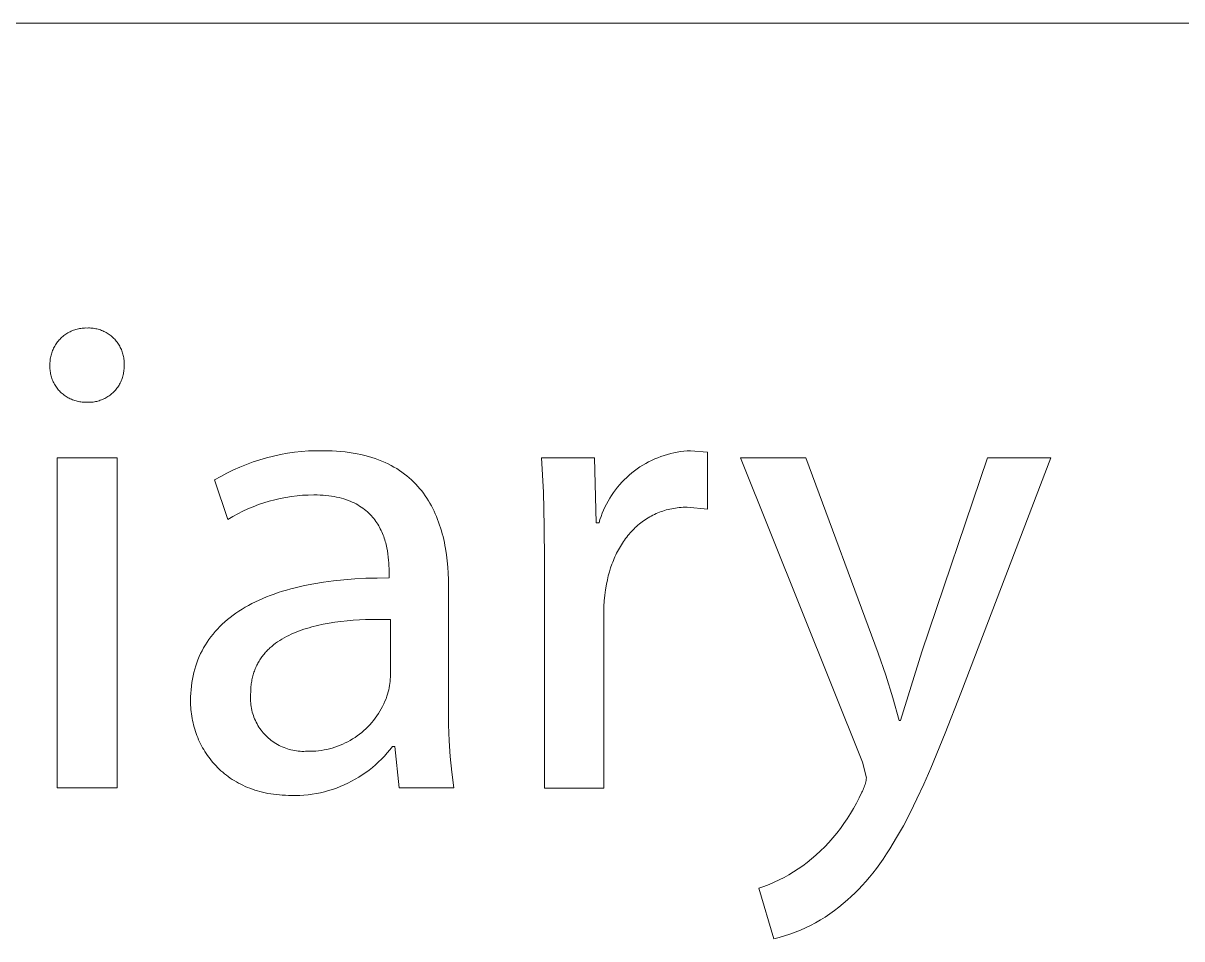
# Model space of a CAD drawing. Header units: millimetres. Extents: x 1287 to 5317, y -239 to 2577.
# Drawn here: x 5071.6 to 5140.2, y 157.2 to 211.4 of the extents above; entities that cross this region are included whole.
import ezdxf

# ---------------------------------------------------------------- set-up
doc = ezdxf.new("R2010")
doc.units = ezdxf.units.MM
doc.header["$MEASUREMENT"] = 0
doc.layers.add('Domyślny', color=7, linetype='Continuous', true_color=0x000000)

msp = doc.modelspace()

# ---------------------------------------------------------------- linework, layer by layer
at = {"layer": 'Domyślny', "color": 18, "lineweight": 15, "true_color": 0x000000}
for p, q in [((5313.204, 211.411), (3793.967, 211.411)), ((5074.736, 193.291), (5074.807, 193.31)), ((5074.807, 193.31), (5074.879, 193.327)), ((5074.879, 193.327), (5074.952, 193.341)), ((5074.952, 193.341), (5075.025, 193.353)), ((5075.025, 193.353), (5075.099, 193.362)), ((5075.099, 193.362), (5075.173, 193.369)), ((5075.173, 193.369), (5075.247, 193.373)), ((5075.247, 193.373), (5075.321, 193.375)), ((5075.321, 193.375), (5075.395, 193.374)), ((5075.395, 193.374), (5075.468, 193.376)), ((5075.468, 193.376), (5075.541, 193.375)), ((5075.541, 193.375), (5075.614, 193.372)), ((5075.614, 193.372), (5075.686, 193.367)), ((5075.686, 193.367), (5075.758, 193.359)), ((5075.758, 193.359), (5075.83, 193.348)), ((5075.83, 193.348), (5075.902, 193.335)), ((5075.902, 193.335), (5075.973, 193.32)), ((5075.973, 193.32), (5076.044, 193.302)), ((5073.694, 192.612), (5073.743, 192.668)), ((5073.743, 192.668), (5073.793, 192.723)), ((5073.793, 192.723), (5073.846, 192.775)), ((5073.846, 192.775), (5073.9, 192.826)), ((5073.9, 192.826), (5073.956, 192.874)), ((5073.956, 192.874), (5074.013, 192.921)), ((5074.013, 192.921), (5074.073, 192.966)), ((5074.073, 192.966), (5074.133, 193.008)), ((5074.133, 193.008), (5074.196, 193.049)), ((5074.196, 193.049), (5074.259, 193.087)), ((5074.259, 193.087), (5074.324, 193.123)), ((5074.324, 193.123), (5074.39, 193.157)), ((5074.39, 193.157), (5074.457, 193.188)), ((5074.457, 193.188), (5074.525, 193.218)), ((5074.525, 193.218), (5074.595, 193.244)), ((5074.595, 193.244), (5074.665, 193.269)), ((5074.665, 193.269), (5074.736, 193.291)), ((5076.044, 193.302), (5076.114, 193.281)), ((5076.114, 193.281), (5076.183, 193.258)), ((5076.183, 193.258), (5076.251, 193.233)), ((5076.251, 193.233), (5076.318, 193.205)), ((5076.318, 193.205), (5076.385, 193.175)), ((5076.385, 193.175), (5076.45, 193.143)), ((5076.45, 193.143), (5076.514, 193.109)), ((5076.514, 193.109), (5076.577, 193.072)), ((5076.577, 193.072), (5076.638, 193.033)), ((5076.638, 193.033), (5076.699, 192.992)), ((5076.699, 192.992), (5076.757, 192.949)), ((5076.757, 192.949), (5076.815, 192.904)), ((5076.815, 192.904), (5076.87, 192.857)), ((5076.87, 192.857), (5076.924, 192.808)), ((5076.924, 192.808), (5076.976, 192.758)), ((5076.976, 192.758), (5077.027, 192.705)), ((5077.027, 192.705), (5077.075, 192.651)), ((5077.075, 192.651), (5077.122, 192.595)), ((5073.3, 191.904), (5073.324, 191.974)), ((5073.324, 191.974), (5073.351, 192.043)), ((5073.351, 192.043), (5073.38, 192.111)), ((5073.38, 192.111), (5073.411, 192.178)), ((5073.411, 192.178), (5073.445, 192.244)), ((5073.445, 192.244), (5073.481, 192.309)), ((5073.481, 192.309), (5073.519, 192.373)), ((5073.519, 192.373), (5073.56, 192.435)), ((5073.56, 192.435), (5073.602, 192.496)), ((5073.602, 192.496), (5073.647, 192.555)), ((5073.647, 192.555), (5073.694, 192.612)), ((5077.122, 192.595), (5077.167, 192.538)), ((5077.167, 192.538), (5077.209, 192.479)), ((5077.209, 192.479), (5077.25, 192.418)), ((5077.25, 192.418), (5077.288, 192.356)), ((5077.288, 192.356), (5077.325, 192.293)), ((5077.325, 192.293), (5077.359, 192.229)), ((5077.359, 192.229), (5077.39, 192.164)), ((5077.39, 192.164), (5077.42, 192.097)), ((5077.42, 192.097), (5077.447, 192.029)), ((5077.447, 192.029), (5077.472, 191.961)), ((5077.472, 191.961), (5077.494, 191.892)), ((5073.193, 191.247), (5073.195, 191.321)), ((5073.195, 191.321), (5073.199, 191.395)), ((5073.199, 191.395), (5073.206, 191.469)), ((5073.206, 191.469), (5073.215, 191.543)), ((5073.215, 191.543), (5073.227, 191.616)), ((5073.227, 191.616), (5073.241, 191.689)), ((5073.241, 191.689), (5073.258, 191.761)), ((5073.258, 191.761), (5073.278, 191.833)), ((5073.278, 191.833), (5073.3, 191.904)), ((5077.494, 191.892), (5077.514, 191.822)), ((5077.514, 191.822), (5077.532, 191.751)), ((5077.532, 191.751), (5077.547, 191.68)), ((5077.547, 191.68), (5077.56, 191.608)), ((5077.56, 191.608), (5077.57, 191.536)), ((5077.57, 191.536), (5077.578, 191.464)), ((5077.578, 191.464), (5077.583, 191.391)), ((5077.583, 191.391), (5077.585, 191.318)), ((5077.585, 191.318), (5077.585, 191.246)), ((5073.192, 191.1), (5073.194, 191.173)), ((5073.193, 191.028), (5073.192, 191.1)), ((5073.194, 191.173), (5073.193, 191.247)), ((5073.196, 190.955), (5073.193, 191.028)), ((5073.202, 190.883), (5073.196, 190.955)), ((5073.21, 190.811), (5073.202, 190.883)), ((5073.221, 190.739), (5073.21, 190.811)), ((5073.234, 190.668), (5073.221, 190.739)), ((5073.25, 190.597), (5073.234, 190.668)), ((5073.268, 190.527), (5073.25, 190.597)), ((5077.529, 190.595), (5077.511, 190.525)), ((5077.544, 190.667), (5077.529, 190.595)), ((5077.557, 190.738), (5077.544, 190.667)), ((5077.568, 190.81), (5077.557, 190.738)), ((5077.576, 190.882), (5077.568, 190.81)), ((5077.581, 190.955), (5077.576, 190.882)), ((5077.584, 191.028), (5077.581, 190.955)), ((5077.585, 191.246), (5077.583, 191.173)), ((5077.583, 191.173), (5077.585, 191.1)), ((5077.585, 191.1), (5077.584, 191.028)), ((5073.288, 190.457), (5073.268, 190.527)), ((5073.311, 190.389), (5073.288, 190.457)), ((5073.336, 190.321), (5073.311, 190.389)), ((5073.364, 190.253), (5073.336, 190.321)), ((5073.394, 190.187), (5073.364, 190.253)), ((5073.426, 190.122), (5073.394, 190.187)), ((5073.46, 190.058), (5073.426, 190.122)), ((5073.497, 189.996), (5073.46, 190.058)), ((5073.535, 189.934), (5073.497, 189.996)), ((5073.576, 189.874), (5073.535, 189.934)), ((5077.244, 189.93), (5077.203, 189.87)), ((5077.282, 189.992), (5077.244, 189.93)), ((5077.319, 190.055), (5077.282, 189.992)), ((5077.353, 190.119), (5077.319, 190.055)), ((5077.385, 190.184), (5077.353, 190.119)), ((5077.415, 190.251), (5077.385, 190.184)), ((5077.443, 190.318), (5077.415, 190.251)), ((5077.468, 190.386), (5077.443, 190.318)), ((5077.49, 190.455), (5077.468, 190.386)), ((5077.511, 190.525), (5077.49, 190.455)), ((5073.619, 189.816), (5073.576, 189.874)), ((5073.664, 189.759), (5073.619, 189.816)), ((5073.711, 189.703), (5073.664, 189.759)), ((5073.759, 189.65), (5073.711, 189.703)), ((5073.81, 189.598), (5073.759, 189.65)), ((5073.862, 189.547), (5073.81, 189.598)), ((5073.916, 189.499), (5073.862, 189.547)), ((5073.972, 189.452), (5073.916, 189.499)), ((5074.029, 189.408), (5073.972, 189.452)), ((5074.087, 189.365), (5074.029, 189.408)), ((5074.148, 189.324), (5074.087, 189.365)), ((5074.209, 189.286), (5074.148, 189.324)), ((5074.272, 189.25), (5074.209, 189.286)), ((5074.336, 189.215), (5074.272, 189.25)), ((5074.401, 189.184), (5074.336, 189.215)), ((5076.442, 189.209), (5076.376, 189.177)), ((5076.506, 189.243), (5076.442, 189.209)), ((5076.569, 189.279), (5076.506, 189.243)), ((5076.63, 189.318), (5076.569, 189.279)), ((5076.691, 189.359), (5076.63, 189.318)), ((5076.749, 189.402), (5076.691, 189.359)), ((5076.807, 189.446), (5076.749, 189.402)), ((5076.863, 189.493), (5076.807, 189.446)), ((5076.917, 189.542), (5076.863, 189.493)), ((5076.969, 189.592), (5076.917, 189.542)), ((5077.019, 189.645), (5076.969, 189.592)), ((5077.068, 189.699), (5077.019, 189.645)), ((5077.115, 189.754), (5077.068, 189.699)), ((5077.16, 189.811), (5077.115, 189.754)), ((5077.203, 189.87), (5077.16, 189.811)), ((5074.467, 189.154), (5074.401, 189.184)), ((5074.534, 189.127), (5074.467, 189.154)), ((5074.602, 189.102), (5074.534, 189.127)), ((5074.671, 189.079), (5074.602, 189.102)), ((5074.741, 189.059), (5074.671, 189.079)), ((5074.811, 189.041), (5074.741, 189.059)), ((5074.882, 189.026), (5074.811, 189.041)), ((5074.954, 189.013), (5074.882, 189.026)), ((5075.025, 189.002), (5074.954, 189.013)), ((5075.097, 188.994), (5075.025, 189.002)), ((5075.17, 188.989), (5075.097, 188.994)), ((5075.242, 188.986), (5075.17, 188.989)), ((5075.315, 188.985), (5075.242, 188.986)), ((5075.387, 188.981), (5075.315, 188.985)), ((5075.46, 188.979), (5075.387, 188.981)), ((5075.533, 188.979), (5075.46, 188.979)), ((5075.605, 188.982), (5075.533, 188.979)), ((5075.678, 188.987), (5075.605, 188.982)), ((5075.75, 188.995), (5075.678, 188.987)), ((5075.822, 189.006), (5075.75, 188.995)), ((5075.894, 189.019), (5075.822, 189.006)), ((5075.965, 189.034), (5075.894, 189.019)), ((5076.035, 189.052), (5075.965, 189.034)), ((5076.105, 189.072), (5076.035, 189.052)), ((5076.174, 189.095), (5076.105, 189.072)), ((5076.243, 189.12), (5076.174, 189.095)), ((5076.31, 189.147), (5076.243, 189.12)), ((5076.376, 189.177), (5076.31, 189.147)), ((5086.016, 185.696), (5086.423, 185.799)), ((5086.423, 185.799), (5086.834, 185.887)), ((5086.834, 185.887), (5087.247, 185.961)), ((5087.247, 185.961), (5087.662, 186.021)), ((5087.662, 186.021), (5088.08, 186.066)), ((5088.08, 186.066), (5088.499, 186.097)), ((5088.499, 186.097), (5088.918, 186.113)), ((5088.918, 186.113), (5089.338, 186.115)), ((5089.338, 186.115), (5089.615, 186.112)), ((5089.615, 186.112), (5089.885, 186.103)), ((5089.885, 186.103), (5090.148, 186.088)), ((5090.148, 186.088), (5090.406, 186.068)), ((5090.406, 186.068), (5090.657, 186.042)), ((5090.657, 186.042), (5090.901, 186.011)), ((5090.901, 186.011), (5091.14, 185.974)), ((5091.14, 185.974), (5091.372, 185.932)), ((5091.372, 185.932), (5091.598, 185.885)), ((5091.598, 185.885), (5091.819, 185.833)), ((5091.819, 185.833), (5092.033, 185.776)), ((5092.033, 185.776), (5092.242, 185.714)), ((5109.161, 185.702), (5109.347, 185.773)), ((5109.347, 185.773), (5109.536, 185.837)), ((5109.536, 185.837), (5109.727, 185.894)), ((5109.727, 185.894), (5109.92, 185.945)), ((5109.92, 185.945), (5110.114, 185.99)), ((5110.114, 185.99), (5110.31, 186.028)), ((5110.31, 186.028), (5110.507, 186.059)), ((5110.507, 186.059), (5110.704, 186.083)), ((5110.704, 186.083), (5110.903, 186.101)), ((5110.903, 186.101), (5111.102, 186.112)), ((5111.102, 186.112), (5112.095, 186.018)), ((5112.095, 186.018), (5112.095, 182.663)), ((5073.624, 185.684), (5077.18, 185.684)), ((5073.624, 166.157), (5073.624, 185.684)), ((5077.18, 185.684), (5077.18, 166.157)), ((5084.047, 184.976), (5084.431, 185.147)), ((5084.431, 185.147), (5084.82, 185.305)), ((5084.82, 185.305), (5085.214, 185.449)), ((5085.214, 185.449), (5085.613, 185.58)), ((5085.613, 185.58), (5086.016, 185.696)), ((5092.242, 185.714), (5092.445, 185.647)), ((5092.445, 185.647), (5092.642, 185.575)), ((5092.642, 185.575), (5092.833, 185.499)), ((5092.833, 185.499), (5093.019, 185.418)), ((5093.019, 185.418), (5093.2, 185.333)), ((5093.2, 185.333), (5093.375, 185.243)), ((5093.375, 185.243), (5093.544, 185.15)), ((5093.544, 185.15), (5093.709, 185.052)), ((5102.388, 183.653), (5102.285, 185.683)), ((5102.285, 185.683), (5105.412, 185.683)), ((5105.412, 185.683), (5105.519, 181.844)), ((5107.937, 185.039), (5108.101, 185.151)), ((5108.101, 185.151), (5108.27, 185.258)), ((5108.27, 185.258), (5108.442, 185.359)), ((5108.442, 185.359), (5108.617, 185.454)), ((5108.617, 185.454), (5108.795, 185.543)), ((5108.795, 185.543), (5108.977, 185.626)), ((5108.977, 185.626), (5109.161, 185.702)), ((5121.265, 167.687), (5114.045, 185.684)), ((5114.045, 185.684), (5117.91, 185.684)), ((5117.91, 185.684), (5122.191, 174.142)), ((5124.782, 174.223), (5128.66, 185.684)), ((5132.405, 185.684), (5127.09, 171.767)), ((5128.66, 185.684), (5132.405, 185.684)), ((5082.936, 184.383), (5083.3, 184.594)), ((5083.3, 184.594), (5083.67, 184.791)), ((5083.67, 184.791), (5084.047, 184.976)), ((5093.709, 185.052), (5093.868, 184.95)), ((5093.868, 184.95), (5094.022, 184.844)), ((5094.022, 184.844), (5094.171, 184.735)), ((5094.171, 184.735), (5094.315, 184.621)), ((5094.315, 184.621), (5094.454, 184.504)), ((5094.454, 184.504), (5094.588, 184.384)), ((5107.176, 184.397), (5107.319, 184.535)), ((5107.319, 184.535), (5107.467, 184.669)), ((5107.467, 184.669), (5107.619, 184.798)), ((5107.619, 184.798), (5107.776, 184.921)), ((5107.776, 184.921), (5107.937, 185.039)), ((5083.728, 182.048), (5082.936, 184.383)), ((5094.588, 184.384), (5094.717, 184.26)), ((5094.717, 184.26), (5094.842, 184.133)), ((5094.842, 184.133), (5094.962, 184.002)), ((5094.962, 184.002), (5095.078, 183.868)), ((5095.078, 183.868), (5095.188, 183.731)), ((5095.188, 183.731), (5095.295, 183.592)), ((5106.534, 183.635), (5106.652, 183.796)), ((5106.652, 183.796), (5106.775, 183.953)), ((5106.775, 183.953), (5106.904, 184.105)), ((5106.904, 184.105), (5107.037, 184.253)), ((5107.037, 184.253), (5107.176, 184.397)), ((5085.85, 183.03), (5085.533, 182.922)), ((5086.17, 183.127), (5085.85, 183.03)), ((5086.494, 183.214), (5086.17, 183.127)), ((5086.82, 183.289), (5086.494, 183.214)), ((5087.149, 183.352), (5086.82, 183.289)), ((5087.48, 183.404), (5087.149, 183.352)), ((5087.812, 183.445), (5087.48, 183.404)), ((5088.145, 183.474), (5087.812, 183.445)), ((5088.48, 183.492), (5088.145, 183.474)), ((5088.815, 183.498), (5088.48, 183.492)), ((5088.999, 183.496), (5088.815, 183.498)), ((5089.179, 183.489), (5088.999, 183.496)), ((5089.354, 183.479), (5089.179, 183.489)), ((5089.523, 183.465), (5089.354, 183.479)), ((5089.688, 183.447), (5089.523, 183.465)), ((5089.848, 183.425), (5089.688, 183.447)), ((5090.003, 183.399), (5089.848, 183.425)), ((5090.154, 183.37), (5090.003, 183.399)), ((5090.299, 183.337), (5090.154, 183.37)), ((5090.441, 183.301), (5090.299, 183.337)), ((5090.577, 183.262), (5090.441, 183.301)), ((5090.71, 183.22), (5090.577, 183.262)), ((5090.837, 183.174), (5090.71, 183.22)), ((5090.961, 183.125), (5090.837, 183.174)), ((5091.081, 183.074), (5090.961, 183.125)), ((5091.196, 183.02), (5091.081, 183.074)), ((5095.295, 183.592), (5095.397, 183.449)), ((5095.397, 183.449), (5095.495, 183.304)), ((5095.495, 183.304), (5095.588, 183.155)), ((5095.588, 183.155), (5095.678, 183.005)), ((5102.441, 181.622), (5102.388, 183.653)), ((5106.12, 182.955), (5106.215, 183.13)), ((5106.215, 183.13), (5106.315, 183.302)), ((5106.315, 183.302), (5106.422, 183.47)), ((5106.422, 183.47), (5106.534, 183.635)), ((5084.309, 182.381), (5084.016, 182.22)), ((5084.608, 182.532), (5084.309, 182.381)), ((5084.912, 182.673), (5084.608, 182.532)), ((5085.22, 182.803), (5084.912, 182.673)), ((5085.533, 182.922), (5085.22, 182.803)), ((5091.307, 182.963), (5091.196, 183.02)), ((5091.414, 182.903), (5091.307, 182.963)), ((5091.518, 182.841), (5091.414, 182.903)), ((5091.617, 182.776), (5091.518, 182.841)), ((5091.713, 182.709), (5091.617, 182.776)), ((5091.805, 182.64), (5091.713, 182.709)), ((5091.893, 182.569), (5091.805, 182.64)), ((5091.978, 182.496), (5091.893, 182.569)), ((5092.059, 182.42), (5091.978, 182.496)), ((5092.137, 182.343), (5092.059, 182.42)), ((5092.211, 182.264), (5092.137, 182.343)), ((5095.678, 183.005), (5095.763, 182.852)), ((5095.763, 182.852), (5095.844, 182.696)), ((5095.844, 182.696), (5095.922, 182.538)), ((5095.922, 182.538), (5095.995, 182.378)), ((5095.995, 182.378), (5096.065, 182.216)), ((5105.801, 182.224), (5105.872, 182.411)), ((5105.872, 182.411), (5105.948, 182.595)), ((5105.948, 182.595), (5106.031, 182.776)), ((5106.031, 182.776), (5106.12, 182.955)), ((5108.96, 182.346), (5108.864, 182.299)), ((5109.056, 182.391), (5108.96, 182.346)), ((5109.154, 182.433), (5109.056, 182.391)), ((5109.253, 182.473), (5109.154, 182.433)), ((5109.354, 182.51), (5109.253, 182.473)), ((5109.455, 182.546), (5109.354, 182.51)), ((5109.558, 182.578), (5109.455, 182.546)), ((5109.662, 182.608), (5109.558, 182.578)), ((5109.768, 182.636), (5109.662, 182.608)), ((5109.875, 182.661), (5109.768, 182.636)), ((5109.982, 182.684), (5109.875, 182.661)), ((5110.091, 182.704), (5109.982, 182.684)), ((5110.202, 182.721), (5110.091, 182.704)), ((5110.313, 182.736), (5110.202, 182.721)), ((5110.426, 182.748), (5110.313, 182.736)), ((5110.539, 182.758), (5110.426, 182.748)), ((5110.654, 182.765), (5110.539, 182.758)), ((5110.77, 182.769), (5110.654, 182.765)), ((5110.887, 182.77), (5110.77, 182.769)), ((5112.095, 182.663), (5110.887, 182.77)), ((5084.016, 182.22), (5083.728, 182.048)), ((5092.282, 182.184), (5092.211, 182.264)), ((5092.35, 182.102), (5092.282, 182.184)), ((5092.415, 182.018), (5092.35, 182.102)), ((5092.477, 181.933), (5092.415, 182.018)), ((5092.535, 181.847), (5092.477, 181.933)), ((5092.591, 181.76), (5092.535, 181.847)), ((5092.644, 181.671), (5092.591, 181.76)), ((5092.694, 181.582), (5092.644, 181.671)), ((5096.065, 182.216), (5096.131, 182.052)), ((5096.131, 182.052), (5096.193, 181.886)), ((5096.193, 181.886), (5096.251, 181.718)), ((5096.251, 181.718), (5096.306, 181.548)), ((5105.519, 181.844), (5105.68, 181.844)), ((5105.68, 181.844), (5105.738, 182.035)), ((5105.738, 182.035), (5105.801, 182.224)), ((5107.986, 181.71), (5107.906, 181.639)), ((5108.068, 181.778), (5107.986, 181.71)), ((5108.151, 181.845), (5108.068, 181.778)), ((5108.235, 181.909), (5108.151, 181.845)), ((5108.321, 181.971), (5108.235, 181.909)), ((5108.408, 182.031), (5108.321, 181.971)), ((5108.496, 182.089), (5108.408, 182.031)), ((5108.586, 182.145), (5108.496, 182.089)), ((5108.678, 182.199), (5108.586, 182.145)), ((5108.77, 182.25), (5108.678, 182.199)), ((5108.864, 182.299), (5108.77, 182.25)), ((5092.742, 181.491), (5092.694, 181.582)), ((5092.786, 181.4), (5092.742, 181.491)), ((5092.829, 181.308), (5092.786, 181.4)), ((5092.868, 181.216), (5092.829, 181.308)), ((5092.906, 181.123), (5092.868, 181.216)), ((5092.941, 181.03), (5092.906, 181.123)), ((5092.973, 180.936), (5092.941, 181.03)), ((5096.306, 181.548), (5096.358, 181.377)), ((5096.358, 181.377), (5096.406, 181.205)), ((5096.406, 181.205), (5096.451, 181.03)), ((5096.451, 181.03), (5096.493, 180.855)), ((5102.446, 179.59), (5102.441, 181.622)), ((5107.319, 181.005), (5107.252, 180.917)), ((5107.387, 181.091), (5107.319, 181.005)), ((5107.456, 181.175), (5107.387, 181.091)), ((5107.528, 181.257), (5107.456, 181.175)), ((5107.6, 181.337), (5107.528, 181.257)), ((5107.675, 181.416), (5107.6, 181.337)), ((5107.75, 181.492), (5107.675, 181.416)), ((5107.827, 181.567), (5107.75, 181.492)), ((5107.906, 181.639), (5107.827, 181.567)), ((5093.004, 180.842), (5092.973, 180.936)), ((5093.032, 180.748), (5093.004, 180.842)), ((5093.058, 180.654), (5093.032, 180.748)), ((5093.082, 180.56), (5093.058, 180.654)), ((5093.105, 180.466), (5093.082, 180.56)), ((5093.125, 180.372), (5093.105, 180.466)), ((5093.161, 180.186), (5093.125, 180.372)), ((5096.493, 180.855), (5096.531, 180.678)), ((5096.531, 180.678), (5096.566, 180.5)), ((5096.566, 180.5), (5096.599, 180.322)), ((5096.599, 180.322), (5096.654, 179.961)), ((5106.885, 180.356), (5106.83, 180.256)), ((5106.943, 180.453), (5106.885, 180.356)), ((5107.001, 180.55), (5106.943, 180.453)), ((5107.062, 180.644), (5107.001, 180.55)), ((5107.123, 180.737), (5107.062, 180.644)), ((5107.187, 180.828), (5107.123, 180.737)), ((5107.252, 180.917), (5107.187, 180.828)), ((5093.189, 180.003), (5093.161, 180.186)), ((5093.212, 179.822), (5093.189, 180.003)), ((5093.23, 179.645), (5093.212, 179.822)), ((5093.242, 179.472), (5093.23, 179.645)), ((5096.654, 179.961), (5096.698, 179.598)), ((5106.532, 179.627), (5106.488, 179.517)), ((5106.577, 179.736), (5106.532, 179.627)), ((5106.625, 179.843), (5106.577, 179.736)), ((5106.674, 179.949), (5106.625, 179.843)), ((5106.724, 180.053), (5106.674, 179.949)), ((5106.776, 180.155), (5106.724, 180.053)), ((5106.83, 180.256), (5106.776, 180.155)), ((5093.251, 179.304), (5093.242, 179.472)), ((5093.255, 179.143), (5093.251, 179.304)), ((5093.257, 178.988), (5093.255, 179.143)), ((5093.257, 178.586), (5093.257, 178.988)), ((5096.698, 179.598), (5096.732, 179.232)), ((5096.732, 179.232), (5096.755, 178.865)), ((5102.446, 166.156), (5102.446, 179.59)), ((5106.296, 178.947), (5106.231, 178.71)), ((5106.367, 179.179), (5106.296, 178.947)), ((5106.446, 179.406), (5106.367, 179.179)), ((5106.488, 179.517), (5106.446, 179.406)), ((5088.246, 178.131), (5088.801, 178.24)), ((5088.801, 178.24), (5089.377, 178.334)), ((5089.377, 178.334), (5089.974, 178.414)), ((5089.974, 178.414), (5090.591, 178.479)), ((5090.591, 178.479), (5091.227, 178.528)), ((5091.227, 178.528), (5091.884, 178.563)), ((5091.884, 178.563), (5092.561, 178.582)), ((5092.561, 178.582), (5093.257, 178.586)), ((5096.755, 178.865), (5096.769, 178.497)), ((5096.769, 178.497), (5096.773, 178.129)), ((5106.173, 178.468), (5106.123, 178.221)), ((5106.231, 178.71), (5106.173, 178.468)), ((5086.005, 177.459), (5086.233, 177.548)), ((5086.233, 177.548), (5086.466, 177.634)), ((5086.466, 177.634), (5086.704, 177.716)), ((5086.704, 177.716), (5086.948, 177.794)), ((5086.948, 177.794), (5087.197, 177.868)), ((5087.197, 177.868), (5087.451, 177.939)), ((5087.451, 177.939), (5087.711, 178.007)), ((5087.711, 178.007), (5088.246, 178.131)), ((5096.773, 178.129), (5096.773, 170.829)), ((5106.026, 177.558), (5105.993, 177.225)), ((5106.069, 177.89), (5106.026, 177.558)), ((5106.123, 178.221), (5106.069, 177.89)), ((5084.752, 176.851), (5084.947, 176.961)), ((5084.947, 176.961), (5085.148, 177.068)), ((5085.148, 177.068), (5085.354, 177.171)), ((5085.354, 177.171), (5085.565, 177.271)), ((5085.565, 177.271), (5085.782, 177.367)), ((5085.782, 177.367), (5086.005, 177.459)), ((5105.972, 176.891), (5105.962, 176.557)), ((5105.993, 177.225), (5105.972, 176.891)), ((5083.696, 176.117), (5083.858, 176.248)), ((5083.858, 176.248), (5084.026, 176.375)), ((5084.026, 176.375), (5084.199, 176.499)), ((5084.199, 176.499), (5084.378, 176.62)), ((5084.378, 176.62), (5084.562, 176.737)), ((5084.562, 176.737), (5084.752, 176.851)), ((5105.962, 176.557), (5105.962, 166.156)), ((5082.971, 175.411), (5083.105, 175.559)), ((5083.105, 175.559), (5083.244, 175.703)), ((5083.244, 175.703), (5083.389, 175.844)), ((5083.389, 175.844), (5083.54, 175.982)), ((5083.54, 175.982), (5083.696, 176.117)), ((5088.057, 175.492), (5087.904, 175.437)), ((5088.212, 175.545), (5088.057, 175.492)), ((5088.37, 175.595), (5088.212, 175.545)), ((5088.53, 175.643), (5088.37, 175.595)), ((5088.692, 175.688), (5088.53, 175.643)), ((5089.023, 175.77), (5088.692, 175.688)), ((5089.362, 175.843), (5089.023, 175.77)), ((5089.707, 175.907), (5089.362, 175.843)), ((5090.059, 175.962), (5089.707, 175.907)), ((5090.415, 176.008), (5090.059, 175.962)), ((5090.775, 176.047), (5090.415, 176.008)), ((5091.139, 176.078), (5090.775, 176.047)), ((5091.505, 176.102), (5091.139, 176.078)), ((5091.872, 176.119), (5091.505, 176.102)), ((5092.607, 176.135), (5091.872, 176.119)), ((5093.337, 176.13), (5092.607, 176.135)), ((5093.337, 172.721), (5093.337, 176.13)), ((5082.494, 174.785), (5082.604, 174.947)), ((5082.604, 174.947), (5082.721, 175.105)), ((5082.721, 175.105), (5082.843, 175.259)), ((5082.843, 175.259), (5082.971, 175.411)), ((5086.667, 174.805), (5086.546, 174.719)), ((5086.791, 174.888), (5086.667, 174.805)), ((5086.919, 174.967), (5086.791, 174.888)), ((5087.05, 175.043), (5086.919, 174.967)), ((5087.184, 175.116), (5087.05, 175.043)), ((5087.322, 175.186), (5087.184, 175.116)), ((5087.463, 175.253), (5087.322, 175.186)), ((5087.607, 175.317), (5087.463, 175.253)), ((5087.754, 175.378), (5087.607, 175.317)), ((5087.904, 175.437), (5087.754, 175.378)), ((5082.109, 174.107), (5082.197, 174.281)), ((5082.197, 174.281), (5082.29, 174.453)), ((5082.29, 174.453), (5082.389, 174.621)), ((5082.389, 174.621), (5082.494, 174.785)), ((5085.909, 174.134), (5085.863, 174.079)), ((5085.957, 174.187), (5085.909, 174.134)), ((5086.005, 174.24), (5085.957, 174.187)), ((5086.054, 174.292), (5086.005, 174.24)), ((5086.105, 174.343), (5086.054, 174.292)), ((5086.156, 174.393), (5086.105, 174.343)), ((5086.209, 174.442), (5086.156, 174.393)), ((5086.263, 174.49), (5086.209, 174.442)), ((5086.318, 174.538), (5086.263, 174.49)), ((5086.373, 174.584), (5086.318, 174.538)), ((5086.43, 174.63), (5086.373, 174.584)), ((5086.546, 174.719), (5086.43, 174.63)), ((5122.191, 174.142), (5122.641, 172.824)), ((5123.52, 170.156), (5124.782, 174.223)), ((5081.819, 173.376), (5081.883, 173.564)), ((5081.883, 173.564), (5081.952, 173.748)), ((5081.952, 173.748), (5082.028, 173.929)), ((5082.028, 173.929), (5082.109, 174.107)), ((5085.468, 173.482), (5085.435, 173.417)), ((5085.502, 173.546), (5085.468, 173.482)), ((5085.537, 173.609), (5085.502, 173.546)), ((5085.574, 173.671), (5085.537, 173.609)), ((5085.611, 173.732), (5085.574, 173.671)), ((5085.65, 173.793), (5085.611, 173.732)), ((5085.691, 173.852), (5085.65, 173.793)), ((5085.732, 173.91), (5085.691, 173.852)), ((5085.775, 173.967), (5085.732, 173.91)), ((5085.818, 174.024), (5085.775, 173.967)), ((5085.863, 174.079), (5085.818, 174.024)), ((5081.624, 172.594), (5081.664, 172.794)), ((5081.664, 172.794), (5081.709, 172.991)), ((5081.709, 172.991), (5081.761, 173.185)), ((5081.761, 173.185), (5081.819, 173.376)), ((5085.201, 172.788), (5085.182, 172.713)), ((5085.222, 172.862), (5085.201, 172.788)), ((5085.244, 172.935), (5085.222, 172.862)), ((5085.267, 173.007), (5085.244, 172.935)), ((5085.292, 173.078), (5085.267, 173.007)), ((5085.318, 173.148), (5085.292, 173.078)), ((5085.345, 173.217), (5085.318, 173.148)), ((5085.374, 173.285), (5085.345, 173.217)), ((5085.404, 173.352), (5085.374, 173.285)), ((5085.435, 173.417), (5085.404, 173.352)), ((5122.641, 172.824), (5123.057, 171.495)), ((5081.541, 171.974), (5081.563, 172.183)), ((5081.563, 172.183), (5081.59, 172.39)), ((5081.59, 172.39), (5081.624, 172.594)), ((5085.083, 172.074), (5085.077, 171.989)), ((5085.09, 172.157), (5085.083, 172.074)), ((5085.099, 172.24), (5085.09, 172.157)), ((5085.109, 172.321), (5085.099, 172.24)), ((5085.121, 172.402), (5085.109, 172.321)), ((5085.134, 172.481), (5085.121, 172.402)), ((5085.148, 172.559), (5085.134, 172.481)), ((5085.165, 172.637), (5085.148, 172.559)), ((5085.182, 172.713), (5085.165, 172.637)), ((5093.241, 171.962), (5093.268, 172.087)), ((5093.268, 172.087), (5093.29, 172.213)), ((5093.29, 172.213), (5093.309, 172.339)), ((5093.309, 172.339), (5093.322, 172.466)), ((5093.322, 172.466), (5093.332, 172.593)), ((5093.332, 172.593), (5093.337, 172.721)), ((5081.514, 171.325), (5081.517, 171.544)), ((5081.517, 171.544), (5081.526, 171.761)), ((5081.526, 171.761), (5081.541, 171.974)), ((5085.063, 171.62), (5085.06, 171.511)), ((5085.06, 171.511), (5085.06, 171.403)), ((5085.06, 171.403), (5085.064, 171.295)), ((5085.07, 171.728), (5085.063, 171.62)), ((5085.071, 171.816), (5085.07, 171.728)), ((5085.073, 171.903), (5085.071, 171.816)), ((5085.077, 171.989), (5085.073, 171.903)), ((5093.016, 171.285), (5093.079, 171.438)), ((5093.079, 171.438), (5093.136, 171.594)), ((5093.136, 171.594), (5093.175, 171.715)), ((5093.175, 171.715), (5093.21, 171.838)), ((5093.21, 171.838), (5093.241, 171.962)), ((5123.057, 171.495), (5123.44, 170.156)), ((5127.09, 171.767), (5126.169, 169.405)), ((5081.515, 171.193), (5081.514, 171.325)), ((5081.52, 171.061), (5081.515, 171.193)), ((5081.527, 170.929), (5081.52, 171.061)), ((5081.537, 170.798), (5081.527, 170.929)), ((5081.551, 170.666), (5081.537, 170.798)), ((5085.064, 171.295), (5085.072, 171.186)), ((5085.072, 171.186), (5085.083, 171.079)), ((5085.083, 171.079), (5085.099, 170.971)), ((5085.099, 170.971), (5085.118, 170.865)), ((5085.118, 170.865), (5085.14, 170.759)), ((5085.14, 170.759), (5085.167, 170.653)), ((5092.628, 170.555), (5092.716, 170.695)), ((5092.716, 170.695), (5092.799, 170.839)), ((5092.799, 170.839), (5092.876, 170.985)), ((5092.876, 170.985), (5092.949, 171.134)), ((5092.949, 171.134), (5093.016, 171.285)), ((5096.773, 170.829), (5096.773, 169.891)), ((5081.567, 170.536), (5081.551, 170.666)), ((5081.586, 170.405), (5081.567, 170.536)), ((5081.608, 170.275), (5081.586, 170.405)), ((5081.634, 170.146), (5081.608, 170.275)), ((5081.662, 170.017), (5081.634, 170.146)), ((5081.693, 169.888), (5081.662, 170.017)), ((5085.167, 170.653), (5085.196, 170.549)), ((5085.196, 170.549), (5085.23, 170.446)), ((5085.23, 170.446), (5085.267, 170.344)), ((5085.267, 170.344), (5085.307, 170.244)), ((5085.307, 170.244), (5085.351, 170.144)), ((5085.351, 170.144), (5085.399, 170.047)), ((5085.399, 170.047), (5085.449, 169.951)), ((5092.122, 169.901), (5092.232, 170.024)), ((5092.232, 170.024), (5092.338, 170.152)), ((5092.338, 170.152), (5092.439, 170.283)), ((5092.439, 170.283), (5092.536, 170.417)), ((5092.536, 170.417), (5092.628, 170.555)), ((5123.44, 170.156), (5123.52, 170.156)), ((5081.727, 169.761), (5081.693, 169.888)), ((5081.764, 169.634), (5081.727, 169.761)), ((5081.803, 169.508), (5081.764, 169.634)), ((5081.846, 169.384), (5081.803, 169.508)), ((5081.892, 169.26), (5081.846, 169.384)), ((5085.449, 169.951), (5085.503, 169.857)), ((5085.503, 169.857), (5085.56, 169.765)), ((5085.56, 169.765), (5085.621, 169.675)), ((5085.621, 169.675), (5085.684, 169.587)), ((5085.684, 169.587), (5085.75, 169.501)), ((5085.75, 169.501), (5085.82, 169.418)), ((5085.82, 169.418), (5085.892, 169.337)), ((5085.892, 169.337), (5085.967, 169.258)), ((5091.38, 169.243), (5091.513, 169.342)), ((5091.513, 169.342), (5091.642, 169.445)), ((5091.642, 169.445), (5091.768, 169.553)), ((5091.768, 169.553), (5091.89, 169.665)), ((5091.89, 169.665), (5092.008, 169.781)), ((5092.008, 169.781), (5092.122, 169.901)), ((5096.773, 169.891), (5096.806, 168.954)), ((5126.169, 169.405), (5125.305, 167.326)), ((5081.941, 169.137), (5081.892, 169.26)), ((5081.992, 169.015), (5081.941, 169.137)), ((5082.047, 168.895), (5081.992, 169.015)), ((5082.104, 168.775), (5082.047, 168.895)), ((5082.164, 168.657), (5082.104, 168.775)), ((5082.228, 168.541), (5082.164, 168.657)), ((5085.967, 169.258), (5086.044, 169.182)), ((5086.044, 169.182), (5086.124, 169.109)), ((5086.124, 169.109), (5086.207, 169.039)), ((5086.207, 169.039), (5086.292, 168.972)), ((5086.292, 168.972), (5086.379, 168.907)), ((5086.379, 168.907), (5086.468, 168.846)), ((5086.468, 168.846), (5086.56, 168.788)), ((5086.56, 168.788), (5086.653, 168.733)), ((5086.653, 168.733), (5086.748, 168.681)), ((5086.748, 168.681), (5086.845, 168.632)), ((5086.845, 168.632), (5086.944, 168.587)), ((5090.212, 168.626), (5090.367, 168.685)), ((5090.367, 168.685), (5090.519, 168.75)), ((5090.519, 168.75), (5090.669, 168.82)), ((5090.669, 168.82), (5090.817, 168.895)), ((5090.817, 168.895), (5090.962, 168.974)), ((5090.962, 168.974), (5091.104, 169.059)), ((5091.104, 169.059), (5091.244, 169.149)), ((5091.244, 169.149), (5091.38, 169.243)), ((5096.806, 168.954), (5096.87, 168.019)), ((5082.294, 168.425), (5082.228, 168.541)), ((5082.363, 168.312), (5082.294, 168.425)), ((5082.435, 168.2), (5082.363, 168.312)), ((5082.51, 168.089), (5082.435, 168.2)), ((5082.588, 167.98), (5082.51, 168.089)), ((5082.668, 167.873), (5082.588, 167.98)), ((5086.944, 168.587), (5087.044, 168.546)), ((5087.044, 168.546), (5087.145, 168.507)), ((5087.145, 168.507), (5087.248, 168.473)), ((5087.248, 168.473), (5087.352, 168.442)), ((5087.352, 168.442), (5087.457, 168.414)), ((5087.457, 168.414), (5087.563, 168.39)), ((5087.563, 168.39), (5087.669, 168.37)), ((5087.669, 168.37), (5087.776, 168.353)), ((5087.776, 168.353), (5087.884, 168.341)), ((5087.884, 168.341), (5087.992, 168.332)), ((5087.992, 168.332), (5088.1, 168.326)), ((5088.1, 168.326), (5088.209, 168.325)), ((5088.209, 168.325), (5088.317, 168.327)), ((5088.317, 168.327), (5088.425, 168.332)), ((5088.425, 168.332), (5088.591, 168.331)), ((5088.591, 168.331), (5088.756, 168.336)), ((5088.756, 168.336), (5088.922, 168.346)), ((5088.922, 168.346), (5089.087, 168.361)), ((5089.087, 168.361), (5089.251, 168.382)), ((5089.251, 168.382), (5089.414, 168.409)), ((5089.414, 168.409), (5089.577, 168.442)), ((5089.577, 168.442), (5089.738, 168.48)), ((5089.738, 168.48), (5089.898, 168.523)), ((5089.898, 168.523), (5090.056, 168.572)), ((5090.056, 168.572), (5090.212, 168.626)), ((5092.985, 168.047), (5092.815, 167.869)), ((5093.149, 168.231), (5092.985, 168.047)), ((5093.307, 168.42), (5093.149, 168.231)), ((5093.458, 168.614), (5093.307, 168.42)), ((5093.592, 168.614), (5093.458, 168.614)), ((5093.861, 166.158), (5093.592, 168.614)), ((5096.87, 168.019), (5096.967, 167.087)), ((5082.752, 167.768), (5082.668, 167.873)), ((5082.838, 167.664), (5082.752, 167.768)), ((5082.928, 167.563), (5082.838, 167.664)), ((5083.02, 167.463), (5082.928, 167.563)), ((5083.115, 167.366), (5083.02, 167.463)), ((5083.213, 167.271), (5083.115, 167.366)), ((5083.314, 167.178), (5083.213, 167.271)), ((5092.27, 167.372), (5092.077, 167.218)), ((5092.457, 167.531), (5092.27, 167.372)), ((5092.639, 167.697), (5092.457, 167.531)), ((5092.815, 167.869), (5092.639, 167.697)), ((5121.507, 166.761), (5121.265, 167.687)), ((5125.305, 167.326), (5124.89, 166.385)), ((5083.418, 167.087), (5083.314, 167.178)), ((5083.525, 166.998), (5083.418, 167.087)), ((5083.635, 166.912), (5083.525, 166.998)), ((5083.747, 166.828), (5083.635, 166.912)), ((5083.862, 166.747), (5083.747, 166.828)), ((5083.981, 166.669), (5083.862, 166.747)), ((5084.102, 166.593), (5083.981, 166.669)), ((5084.226, 166.519), (5084.102, 166.593)), ((5091.258, 166.673), (5091.042, 166.554)), ((5091.469, 166.799), (5091.258, 166.673)), ((5091.677, 166.932), (5091.469, 166.799)), ((5091.879, 167.072), (5091.677, 166.932)), ((5092.077, 167.218), (5091.879, 167.072)), ((5096.967, 167.087), (5097.095, 166.158)), ((5121.463, 166.517), (5121.481, 166.598)), ((5121.481, 166.598), (5121.495, 166.679)), ((5121.495, 166.679), (5121.507, 166.761)), ((5077.18, 166.157), (5073.624, 166.157)), ((5084.352, 166.449), (5084.226, 166.519)), ((5084.482, 166.381), (5084.352, 166.449)), ((5084.615, 166.316), (5084.482, 166.381)), ((5084.75, 166.254), (5084.615, 166.316)), ((5084.888, 166.196), (5084.75, 166.254)), ((5085.029, 166.14), (5084.888, 166.196)), ((5085.173, 166.087), (5085.029, 166.14)), ((5085.32, 166.038), (5085.173, 166.087)), ((5085.47, 165.992), (5085.32, 166.038)), ((5085.622, 165.949), (5085.47, 165.992)), ((5085.777, 165.909), (5085.622, 165.949)), ((5085.935, 165.873), (5085.777, 165.909)), ((5089.437, 165.937), (5089.197, 165.88)), ((5089.675, 166.001), (5089.437, 165.937)), ((5089.91, 166.074), (5089.675, 166.001)), ((5090.143, 166.155), (5089.91, 166.074)), ((5090.372, 166.243), (5090.143, 166.155)), ((5090.599, 166.339), (5090.372, 166.243)), ((5090.822, 166.443), (5090.599, 166.339)), ((5091.042, 166.554), (5090.822, 166.443)), ((5097.095, 166.158), (5093.861, 166.158)), ((5105.962, 166.156), (5102.446, 166.156)), ((5121.075, 165.579), (5121.225, 165.902)), ((5121.225, 165.902), (5121.264, 165.975)), ((5121.264, 165.975), (5121.301, 166.049)), ((5121.301, 166.049), (5121.334, 166.125)), ((5121.334, 166.125), (5121.365, 166.201)), ((5121.365, 166.201), (5121.394, 166.279)), ((5121.394, 166.279), (5121.42, 166.357)), ((5121.42, 166.357), (5121.443, 166.437)), ((5121.443, 166.437), (5121.463, 166.517)), ((5124.89, 166.385), (5124.483, 165.507)), ((5086.096, 165.841), (5085.935, 165.873)), ((5086.26, 165.812), (5086.096, 165.841)), ((5086.427, 165.787), (5086.26, 165.812)), ((5086.596, 165.765), (5086.427, 165.787)), ((5086.769, 165.747), (5086.596, 165.765)), ((5086.944, 165.734), (5086.769, 165.747)), ((5087.122, 165.724), (5086.944, 165.734)), ((5087.302, 165.717), (5087.122, 165.724)), ((5087.486, 165.715), (5087.302, 165.717)), ((5087.732, 165.714), (5087.486, 165.715)), ((5087.978, 165.721), (5087.732, 165.714)), ((5088.224, 165.736), (5087.978, 165.721)), ((5088.469, 165.76), (5088.224, 165.736)), ((5088.713, 165.792), (5088.469, 165.76)), ((5088.956, 165.832), (5088.713, 165.792)), ((5089.197, 165.88), (5088.956, 165.832)), ((5120.743, 164.949), (5120.914, 165.261)), ((5120.914, 165.261), (5121.075, 165.579)), ((5124.483, 165.507), (5124.082, 164.689)), ((5120.371, 164.341), (5120.562, 164.642)), ((5120.562, 164.642), (5120.743, 164.949)), ((5124.082, 164.689), (5123.685, 163.927)), ((5119.961, 163.759), (5120.171, 164.047)), ((5120.171, 164.047), (5120.371, 164.341)), ((5123.685, 163.927), (5123.289, 163.22)), ((5119.276, 162.939), (5119.513, 163.205)), ((5119.513, 163.205), (5119.741, 163.478)), ((5119.741, 163.478), (5119.961, 163.759)), ((5123.289, 163.22), (5123.091, 162.885)), ((5118.777, 162.431), (5119.031, 162.681)), ((5119.031, 162.681), (5119.276, 162.939)), ((5122.892, 162.563), (5122.693, 162.253)), ((5123.091, 162.885), (5122.892, 162.563)), ((5117.993, 161.751), (5118.246, 161.956)), ((5118.246, 161.956), (5118.515, 162.189)), ((5118.515, 162.189), (5118.777, 162.431)), ((5122.493, 161.955), (5122.292, 161.668)), ((5122.693, 162.253), (5122.493, 161.955)), ((5116.913, 161.023), (5117.192, 161.191)), ((5117.192, 161.191), (5117.466, 161.368)), ((5117.466, 161.368), (5117.732, 161.555)), ((5117.732, 161.555), (5117.993, 161.751)), ((5121.884, 161.127), (5121.678, 160.872)), ((5122.089, 161.392), (5121.884, 161.127)), ((5122.292, 161.668), (5122.089, 161.392)), ((5115.44, 160.332), (5115.744, 160.45)), ((5115.744, 160.45), (5116.044, 160.578)), ((5116.044, 160.578), (5116.339, 160.716)), ((5116.339, 160.716), (5116.629, 160.864)), ((5116.629, 160.864), (5116.913, 161.023)), ((5121.469, 160.628), (5121.257, 160.392)), ((5121.678, 160.872), (5121.469, 160.628)), ((5115.132, 160.225), (5115.44, 160.332)), ((5116.018, 157.232), (5115.132, 160.225)), ((5120.604, 159.741), (5120.38, 159.541)), ((5120.825, 159.949), (5120.604, 159.741)), ((5121.043, 160.166), (5120.825, 159.949)), ((5121.257, 160.392), (5121.043, 160.166)), ((5119.876, 159.106), (5119.613, 158.902)), ((5120.132, 159.319), (5119.876, 159.106)), ((5120.38, 159.541), (5120.132, 159.319)), ((5119.067, 158.523), (5118.784, 158.347)), ((5119.343, 158.708), (5119.067, 158.523)), ((5119.613, 158.902), (5119.343, 158.708)), ((5117.598, 157.745), (5117.29, 157.621)), ((5117.902, 157.88), (5117.598, 157.745)), ((5118.202, 158.026), (5117.902, 157.88)), ((5118.496, 158.181), (5118.202, 158.026)), ((5118.784, 158.347), (5118.496, 158.181)), ((5116.341, 157.313), (5116.018, 157.232)), ((5116.661, 157.405), (5116.341, 157.313)), ((5116.977, 157.507), (5116.661, 157.405)), ((5117.29, 157.621), (5116.977, 157.507))]:
    msp.add_line(p, q, dxfattribs=at)

doc.saveas('drawing.dxf')
